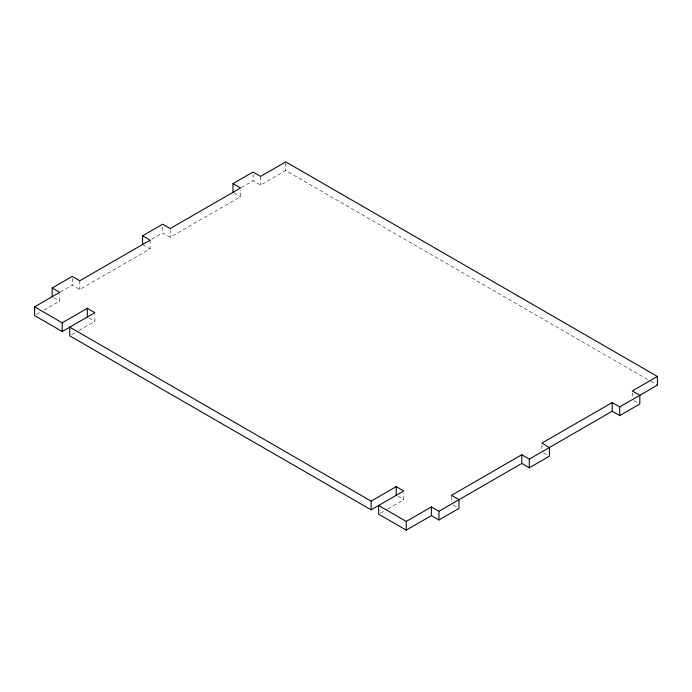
<?xml version="1.0" encoding="UTF-8"?>
<svg xmlns="http://www.w3.org/2000/svg" width="692" height="692" viewBox="0 0 692 692"><rect width="100%" height="100%" fill="white"/><g stroke="black" fill="none" stroke-linecap="round" stroke-linejoin="round"><path stroke-width="0.52" stroke-dasharray="3.46 2.59" d="M60.394 291.955L72.271 285.104L79.805 289.455L150.121 248.861L150.121 240.159M151.721 239.233L162.672 232.91L170.206 237.261L240.522 196.666L240.522 189.893M241.214 187.567L253.082 180.716L260.616 185.067L285.727 170.561L649.909 380.825M36.46 314.479L40.179 312.334M43.899 310.18L59.711 301.055L59.711 294.29M71.622 334.781L78.127 331.018M79.061 330.482L94.873 321.356L94.873 314.583M380.505 513.109L387.018 509.355M387.944 508.819L403.756 499.685L403.756 492.92M650.843 381.361L657.4 385.15M633.958 400.616L638.145 403.029M233.827 192.8L240.522 196.666M543.557 452.81L547.744 455.224M142.587 244.51L150.121 248.861M453.148 505.004L457.334 507.418M53.855 297.672L59.711 301.055M89.008 317.965L94.873 321.356M397.9 496.302L403.756 499.685M632.289 392.883L632.289 397.71M541.879 445.077L541.879 449.904M451.478 496.302L451.478 502.107M285.727 162.828L285.727 170.561M260.616 176.365L260.616 185.067M253.082 173.951L253.082 180.716M170.206 229.528L170.206 237.261M162.672 227.106L162.672 232.91M79.805 280.753L79.805 289.455M72.271 278.34L72.271 285.104"/><path stroke-width="1.04" d="M52.177 296.704L52.177 288.002L72.271 276.402L79.805 280.753L150.121 240.159L142.587 235.808L142.587 244.51M142.587 235.808L162.672 224.208L170.206 228.559L240.522 187.965L232.988 183.614L232.988 192.315M232.988 183.614L253.082 172.014L260.616 176.365L285.727 161.867L657.4 376.448L657.4 385.15L619.729 406.896L612.195 402.545L541.879 443.139L549.413 447.49L549.413 456.192L529.328 467.792L521.794 463.441L438.918 511.284L431.384 506.933L406.273 521.439L378.645 505.489L378.645 514.182L406.273 530.133L431.384 515.635L438.918 519.986L459.012 508.386L459.012 499.685L451.478 495.334L521.794 454.739L529.328 459.09L612.195 411.247L619.729 415.598L639.823 403.998L639.823 395.296L632.289 390.945L657.4 376.448M34.6 306.85L62.228 322.801L87.339 308.303L94.873 312.654L62.228 331.503L34.6 315.552L34.6 306.85L59.711 292.353L52.177 288.002M371.111 501.138L396.222 486.64L403.756 490.991L371.111 509.84L69.762 335.854L69.762 327.152L371.111 501.138L371.111 509.84M619.729 406.896L619.729 415.598M612.195 402.545L612.195 411.247M529.328 459.09L529.328 467.792M521.794 454.739L521.794 463.441M438.918 511.284L438.918 519.986M431.384 506.933L431.384 515.635M406.273 521.439L406.273 530.133M396.222 486.64L396.222 495.334M87.339 308.303L87.339 317.005M62.228 322.801L62.228 331.503"/></g></svg>
